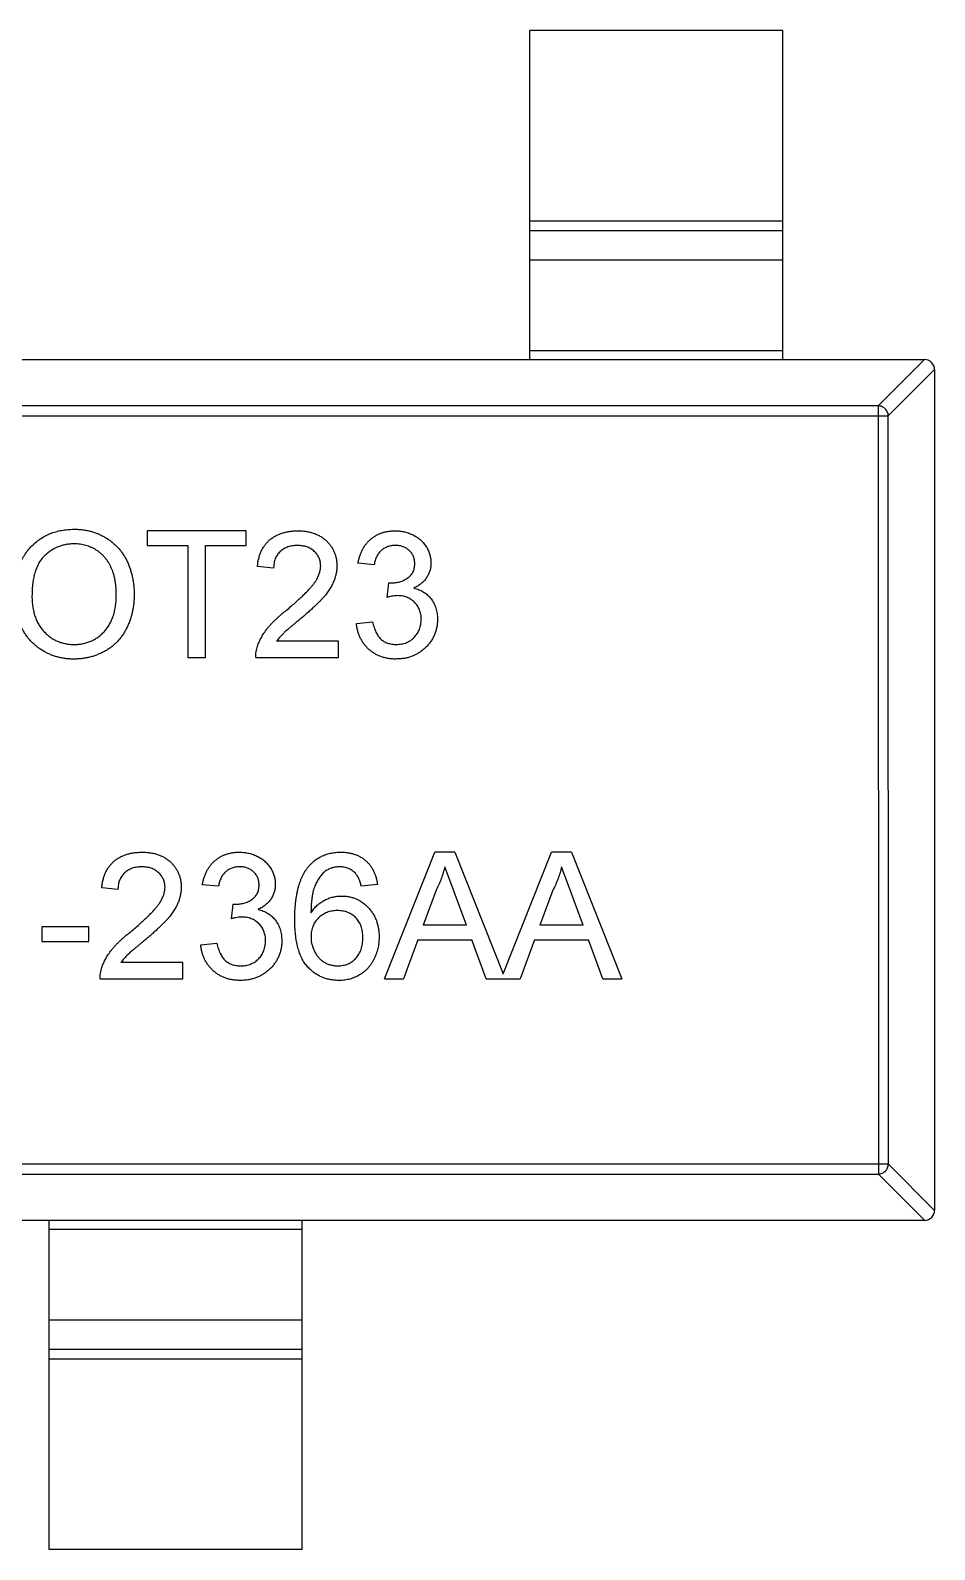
# Model space of a CAD drawing. Header units: millimetres. Extents: x 0 to 297, y 0 to 210.
# Drawn here: x 204.125 to 205.912, y 95.768 to 98.768 of the extents above; entities that cross this region are included whole.
import ezdxf

# ---------------------------------------------------------------- set-up
doc = ezdxf.new("R2010")
doc.units = ezdxf.units.MM
doc.layers.get('0').update_dxf_attribs({"linetype": 'CONTINUOUS'})

msp = doc.modelspace()

# ---------------------------------------------------------------- linework, layer by layer
at = {"color": 7, "linetype": 'Continuous'}
for p, q in [((205.6115, 98.7678), (205.1115, 98.7677)), ((205.1115, 98.1177), (205.1115, 98.7677)), ((205.6115, 98.1178), (205.6115, 98.7678)), ((205.1115, 98.3916), (205.6115, 98.3916)), ((205.6115, 98.3718), (205.1115, 98.3717)), ((205.6115, 98.3138), (205.1115, 98.3137)), ((202.9315, 98.1174), (205.8915, 98.1178)), ((205.1115, 98.1355), (205.6115, 98.1355)), ((205.8004, 98.0264), (205.8919, 98.1178)), ((205.9116, 98.0981), (205.8201, 98.0067)), ((205.9116, 98.0978), (205.9118, 96.4378)), ((205.8004, 98.0264), (203.0227, 98.026)), ((205.8004, 98.0264), (205.8006, 96.5092)), ((203.003, 98.0063), (205.8201, 98.0067)), ((205.8203, 96.5289), (205.8201, 98.0067)), ((204.551, 97.7795), (204.3555, 97.7794)), ((204.3555, 97.7794), (204.3555, 97.7506)), ((204.551, 97.7506), (204.551, 97.7795)), ((204.3555, 97.7506), (204.4357, 97.7506)), ((204.4357, 97.7506), (204.4357, 97.5294)), ((204.4709, 97.7506), (204.551, 97.7506)), ((204.4709, 97.5294), (204.4709, 97.7506)), ((204.6055, 97.7057), (204.5735, 97.7089)), ((204.8043, 97.7122), (204.7722, 97.7154)), ((204.8296, 97.6481), (204.8329, 97.6769)), ((204.8329, 97.6769), (204.8375, 97.6766)), ((204.769, 97.5968), (204.8011, 97.6)), ((204.7338, 97.5615), (204.6115, 97.5615)), ((204.7338, 97.5295), (204.7338, 97.5615)), ((204.4357, 97.5294), (204.4709, 97.5294)), ((204.5703, 97.5295), (204.7338, 97.5295)), ((204.8246, 96.8949), (204.9239, 97.1449)), ((204.9636, 97.1449), (204.9239, 97.1449)), ((204.9636, 97.1449), (205.0592, 96.9044)), ((205.0592, 96.9044), (205.1546, 97.1449)), ((205.1944, 97.1449), (205.1546, 97.1449)), ((205.1929, 97.0664), (205.1745, 97.1161)), ((205.1944, 97.1449), (205.2937, 96.8949)), ((204.9621, 97.0664), (204.9438, 97.116)), ((204.2979, 97.0711), (204.2659, 97.0743)), ((204.4966, 97.0775), (204.4646, 97.0807)), ((204.8107, 97.0808), (204.7787, 97.0776)), ((204.9267, 97.0699), (204.9011, 97.0007)), ((204.9864, 97.0007), (204.9621, 97.0664)), ((205.1575, 97.0699), (205.1319, 97.0007)), ((205.2172, 97.0007), (205.1929, 97.0664)), ((204.522, 97.0134), (204.5253, 97.0423)), ((204.5253, 97.0423), (204.5299, 97.0419)), ((204.2402, 96.9974), (204.1473, 96.9973)), ((204.1473, 96.9973), (204.1473, 96.9685)), ((204.2402, 96.9685), (204.2402, 96.9974)), ((204.9864, 97.0007), (204.9011, 97.0007)), ((205.2172, 97.0007), (205.1319, 97.0007)), ((204.1473, 96.9685), (204.2402, 96.9685)), ((204.8905, 96.9718), (204.8621, 96.8949)), ((204.8905, 96.9718), (204.9971, 96.9718)), ((205.0255, 96.8949), (204.9971, 96.9718)), ((205.1213, 96.9718), (205.0928, 96.8949)), ((205.1213, 96.9718), (205.2278, 96.9718)), ((205.2563, 96.8949), (205.2278, 96.9718)), ((204.4614, 96.9621), (204.4935, 96.9653)), ((204.4262, 96.9269), (204.3039, 96.9269)), ((204.4262, 96.8948), (204.4262, 96.9269)), ((204.2627, 96.8948), (204.4262, 96.8948)), ((204.8246, 96.8949), (204.8621, 96.8949)), ((205.0255, 96.8949), (205.0928, 96.8949)), ((205.2563, 96.8949), (205.2937, 96.8949)), ((205.8203, 96.5289), (203.0032, 96.5285)), ((205.8203, 96.5289), (205.9118, 96.4375)), ((203.0229, 96.5088), (205.8006, 96.5092)), ((205.8921, 96.4178), (205.8006, 96.5092)), ((205.8918, 96.4178), (202.9318, 96.4174)), ((204.1619, 95.7676), (204.1618, 96.4176)), ((204.6618, 96.3999), (204.1618, 96.3998)), ((204.6619, 95.7676), (204.6618, 96.4176)), ((204.1618, 96.2215), (204.6618, 96.2216)), ((204.1618, 96.1635), (204.6618, 96.1636)), ((204.6618, 96.1438), (204.1618, 96.1437)), ((204.6619, 95.7676), (204.1619, 95.7676))]:
    msp.add_line(p, q, dxfattribs=at)
for centre, start, end in [((205.8916, 98.0978), 0.0074, 90.0074), ((205.8918, 96.4378), 270.0074, 0.0074)]:
    msp.add_arc(centre, 0.02, start, end, dxfattribs=at)
for points, knots in [([(205.8201, 98.0067), (205.8201, 98.0092), (205.8189, 98.0143), (205.8145, 98.0207), (205.8081, 98.0251), (205.803, 98.0263), (205.8004, 98.0264)], [0, 0, 0, 0, 0.249032, 0.5, 0.750968, 1, 1, 1, 1]), ([(204.0927, 97.6511), (204.0928, 97.6561), (204.093, 97.6659), (204.0946, 97.6801), (204.0971, 97.6935), (204.1008, 97.706), (204.1054, 97.7177), (204.1111, 97.7286), (204.1179, 97.7386), (204.1257, 97.7478), (204.1343, 97.7559), (204.1435, 97.7631), (204.1534, 97.7692), (204.1638, 97.7741), (204.1749, 97.7779), (204.1865, 97.7806), (204.1988, 97.7823), (204.2072, 97.7825), (204.2114, 97.7826)], [0, 0, 0, 0, 0.075226, 0.146575, 0.2145, 0.27953, 0.342403, 0.403496, 0.463762, 0.523864, 0.583252, 0.641302, 0.698898, 0.756295, 0.814628, 0.874325, 0.935783, 1, 1, 1, 1]), ([(204.2114, 97.7826), (204.2143, 97.7826), (204.2199, 97.7825), (204.2282, 97.7817), (204.2362, 97.7804), (204.2441, 97.7786), (204.2517, 97.7763), (204.2592, 97.7735), (204.2664, 97.7701), (204.2734, 97.7663), (204.2801, 97.762), (204.2864, 97.7573), (204.2922, 97.7521), (204.2978, 97.7467), (204.3028, 97.7407), (204.3075, 97.7344), (204.3117, 97.7276), (204.3155, 97.7205), (204.3189, 97.7131), (204.3218, 97.7053), (204.3243, 97.6974), (204.3264, 97.6892), (204.3279, 97.6807), (204.3291, 97.672), (204.3297, 97.6631), (204.3298, 97.6571), (204.3299, 97.654)], [0, 0, 0, 0, 0.043099, 0.085587, 0.126908, 0.167967, 0.20845, 0.249025, 0.289281, 0.33001, 0.370598, 0.410466, 0.450033, 0.489688, 0.529116, 0.569037, 0.609703, 0.650759, 0.692509, 0.734219, 0.776707, 0.819552, 0.863351, 0.907839, 0.953334, 1, 1, 1, 1]), ([(204.5735, 97.7089), (204.5738, 97.7117), (204.5745, 97.7172), (204.576, 97.725), (204.5783, 97.7324), (204.5809, 97.7392), (204.5843, 97.7455), (204.5881, 97.7514), (204.5925, 97.7567), (204.5975, 97.7615), (204.6029, 97.7657), (204.6088, 97.7694), (204.6152, 97.7725), (204.622, 97.7751), (204.6293, 97.777), (204.637, 97.7784), (204.6452, 97.7793), (204.6507, 97.7794), (204.6536, 97.7795)], [0, 0, 0, 0, 0.070675, 0.137493, 0.201473, 0.262869, 0.32255, 0.380737, 0.43822, 0.495487, 0.553484, 0.611346, 0.670644, 0.731587, 0.794183, 0.859445, 0.928208, 1, 1, 1, 1]), ([(204.6536, 97.7795), (204.6565, 97.7794), (204.6621, 97.7793), (204.6703, 97.7783), (204.6781, 97.7768), (204.6854, 97.7747), (204.6922, 97.7718), (204.6986, 97.7684), (204.7045, 97.7644), (204.7099, 97.7597), (204.7147, 97.7547), (204.7189, 97.7492), (204.7225, 97.7435), (204.7255, 97.7375), (204.7278, 97.7311), (204.7293, 97.7245), (204.7304, 97.7176), (204.7305, 97.7129), (204.7305, 97.7105)], [0, 0, 0, 0, 0.074712, 0.145539, 0.213339, 0.278615, 0.342094, 0.40389, 0.465063, 0.526577, 0.587328, 0.64638, 0.704345, 0.761672, 0.819418, 0.878039, 0.937796, 1, 1, 1, 1]), ([(204.7722, 97.7154), (204.7727, 97.7179), (204.7737, 97.7227), (204.7757, 97.7297), (204.7781, 97.7363), (204.7811, 97.7425), (204.7844, 97.7482), (204.7881, 97.7535), (204.7923, 97.7584), (204.797, 97.7628), (204.802, 97.7667), (204.8073, 97.7701), (204.8129, 97.773), (204.8188, 97.7754), (204.825, 97.7773), (204.8315, 97.7785), (204.8383, 97.7794), (204.843, 97.7794), (204.8453, 97.7795)], [0, 0, 0, 0, 0.071036, 0.139343, 0.204958, 0.268332, 0.330129, 0.390664, 0.450861, 0.510587, 0.570374, 0.629455, 0.687994, 0.747581, 0.807839, 0.870034, 0.93381, 1, 1, 1, 1]), ([(204.8453, 97.7795), (204.8486, 97.7794), (204.855, 97.7792), (204.8644, 97.7775), (204.8734, 97.7748), (204.8819, 97.7711), (204.8898, 97.7665), (204.8968, 97.761), (204.9028, 97.7546), (204.9077, 97.7476), (204.9116, 97.7401), (204.9144, 97.7323), (204.9161, 97.7242), (204.9163, 97.7187), (204.9164, 97.7159)], [0, 0, 0, 0, 0.092054, 0.181008, 0.26913, 0.357137, 0.443549, 0.526433, 0.607453, 0.688385, 0.767854, 0.845531, 0.922529, 1, 1, 1, 1]), ([(204.2117, 97.7538), (204.2088, 97.7537), (204.2033, 97.7536), (204.1951, 97.7524), (204.1873, 97.7505), (204.1797, 97.748), (204.1725, 97.7446), (204.1655, 97.7405), (204.1588, 97.7356), (204.1525, 97.7301), (204.1466, 97.7237), (204.1416, 97.7161), (204.1374, 97.7076), (204.1339, 97.6981), (204.1312, 97.6877), (204.1294, 97.6762), (204.1282, 97.6638), (204.1281, 97.6552), (204.128, 97.6507)], [0, 0, 0, 0, 0.055943, 0.110382, 0.164048, 0.216759, 0.269601, 0.323009, 0.377581, 0.433449, 0.490922, 0.550625, 0.613117, 0.679861, 0.751358, 0.828261, 0.910795, 1, 1, 1, 1]), ([(204.2946, 97.6543), (204.2946, 97.6567), (204.2946, 97.6616), (204.294, 97.6687), (204.2933, 97.6757), (204.2922, 97.6824), (204.2907, 97.6888), (204.2891, 97.695), (204.287, 97.701), (204.2846, 97.7067), (204.282, 97.7121), (204.279, 97.7173), (204.2758, 97.7221), (204.2723, 97.7266), (204.2684, 97.7308), (204.2643, 97.7347), (204.2599, 97.7382), (204.2552, 97.7415), (204.2503, 97.7444), (204.2452, 97.7469), (204.24, 97.749), (204.2346, 97.7507), (204.2291, 97.7521), (204.2234, 97.7531), (204.2176, 97.7536), (204.2136, 97.7537), (204.2117, 97.7538)], [0, 0, 0, 0, 0.050852, 0.099752, 0.147438, 0.194086, 0.239171, 0.28334, 0.326577, 0.368936, 0.410572, 0.451051, 0.490877, 0.530044, 0.568937, 0.607578, 0.64642, 0.685679, 0.724799, 0.763513, 0.802173, 0.84074, 0.879649, 0.919071, 0.959098, 1, 1, 1, 1]), ([(204.6529, 97.7506), (204.6512, 97.7506), (204.6478, 97.7505), (204.6428, 97.7499), (204.6381, 97.7491), (204.6336, 97.7477), (204.6294, 97.7461), (204.6255, 97.744), (204.6219, 97.7416), (204.6185, 97.7388), (204.6155, 97.7356), (204.6128, 97.7322), (204.6106, 97.7285), (204.6088, 97.7245), (204.6073, 97.7202), (204.6063, 97.7156), (204.6057, 97.7108), (204.6056, 97.7074), (204.6055, 97.7057)], [0, 0, 0, 0, 0.070696, 0.138358, 0.20337, 0.2657, 0.327256, 0.386512, 0.445858, 0.505173, 0.56378, 0.622343, 0.680824, 0.739795, 0.800801, 0.864239, 0.930631, 1, 1, 1, 1]), ([(204.6985, 97.7102), (204.6985, 97.7116), (204.6984, 97.7143), (204.6977, 97.7184), (204.6968, 97.7222), (204.6954, 97.7259), (204.6936, 97.7295), (204.6914, 97.7328), (204.6888, 97.736), (204.6859, 97.739), (204.6827, 97.7417), (204.6791, 97.7441), (204.6753, 97.7461), (204.6713, 97.7478), (204.667, 97.749), (204.6625, 97.7499), (204.6578, 97.7505), (204.6546, 97.7506), (204.6529, 97.7506)], [0, 0, 0, 0, 0.061762, 0.121174, 0.179421, 0.236843, 0.294322, 0.353191, 0.412721, 0.474522, 0.537057, 0.599591, 0.662367, 0.725246, 0.790316, 0.857724, 0.927232, 1, 1, 1, 1]), ([(204.8463, 97.7506), (204.8436, 97.7505), (204.8385, 97.7503), (204.831, 97.7485), (204.8243, 97.7454), (204.8193, 97.7419), (204.8158, 97.7385), (204.8134, 97.7356), (204.8112, 97.7325), (204.8093, 97.729), (204.8077, 97.7252), (204.8062, 97.7211), (204.8051, 97.7168), (204.8045, 97.7137), (204.8043, 97.7122)], [0, 0, 0, 0, 0.127797, 0.246795, 0.362284, 0.477652, 0.536237, 0.59559, 0.656344, 0.719085, 0.784349, 0.852876, 0.924551, 1, 1, 1, 1]), ([(204.8844, 97.7149), (204.8844, 97.7162), (204.8843, 97.7186), (204.8838, 97.7223), (204.8829, 97.7257), (204.8818, 97.729), (204.8803, 97.7322), (204.8784, 97.7351), (204.8763, 97.7379), (204.8737, 97.7405), (204.871, 97.7429), (204.868, 97.745), (204.8649, 97.7468), (204.8615, 97.7481), (204.858, 97.7493), (204.8543, 97.75), (204.8504, 97.7506), (204.8477, 97.7506), (204.8463, 97.7506)], [0, 0, 0, 0, 0.065093, 0.127304, 0.188122, 0.247131, 0.306077, 0.365678, 0.426103, 0.487841, 0.550317, 0.611805, 0.672737, 0.734883, 0.79768, 0.862475, 0.929775, 1, 1, 1, 1]), ([(204.6313, 97.623), (204.6345, 97.6257), (204.6407, 97.6309), (204.6494, 97.6386), (204.6574, 97.6458), (204.6645, 97.6526), (204.6708, 97.6588), (204.6763, 97.6646), (204.681, 97.6698), (204.6848, 97.6747), (204.6881, 97.6793), (204.6909, 97.6839), (204.6932, 97.6883), (204.6951, 97.6928), (204.6966, 97.6972), (204.6977, 97.7015), (204.6984, 97.7059), (204.6985, 97.7087), (204.6985, 97.7102)], [0, 0, 0, 0, 0.11141, 0.214526, 0.309417, 0.396087, 0.474284, 0.544374, 0.60642, 0.660582, 0.709794, 0.756451, 0.800767, 0.843168, 0.884295, 0.923885, 0.962359, 1, 1, 1, 1]), ([(204.7305, 97.7105), (204.7305, 97.708), (204.7303, 97.703), (204.7293, 97.6956), (204.7274, 97.6883), (204.725, 97.681), (204.7216, 97.6736), (204.7174, 97.6661), (204.7122, 97.6584), (204.7072, 97.6519), (204.7025, 97.6464), (204.6983, 97.6419), (204.6935, 97.6371), (204.6883, 97.6319), (204.6823, 97.6264), (204.6758, 97.6205), (204.6687, 97.6143), (204.6637, 97.6101), (204.6612, 97.6079)], [0, 0, 0, 0, 0.057945, 0.116018, 0.174826, 0.234683, 0.296827, 0.364061, 0.436192, 0.51426, 0.556976, 0.604856, 0.657675, 0.715751, 0.77884, 0.847501, 0.921228, 1, 1, 1, 1]), ([(204.8375, 97.6766), (204.8405, 97.6767), (204.8462, 97.6769), (204.8547, 97.6787), (204.8627, 97.6816), (204.8688, 97.6851), (204.8734, 97.6883), (204.8763, 97.6912), (204.8789, 97.6943), (204.8808, 97.6979), (204.8825, 97.7017), (204.8836, 97.7058), (204.8843, 97.7103), (204.8844, 97.7133), (204.8844, 97.7149)], [0, 0, 0, 0, 0.129789, 0.254605, 0.378435, 0.50292, 0.565018, 0.624848, 0.683448, 0.742765, 0.802757, 0.86522, 0.930779, 1, 1, 1, 1]), ([(204.9164, 97.7159), (204.9163, 97.7134), (204.9161, 97.7082), (204.9145, 97.7007), (204.9117, 97.6936), (204.908, 97.6869), (204.9031, 97.6807), (204.8972, 97.6752), (204.8902, 97.6702), (204.885, 97.6677), (204.8823, 97.6664)], [0, 0, 0, 0, 0.121951, 0.240787, 0.35855, 0.479066, 0.601519, 0.727551, 0.859932, 1, 1, 1, 1]), ([(204.8823, 97.6664), (204.8841, 97.6659), (204.8876, 97.665), (204.8927, 97.6632), (204.8974, 97.661), (204.902, 97.6586), (204.9061, 97.6557), (204.91, 97.6526), (204.9135, 97.649), (204.9168, 97.6451), (204.9198, 97.641), (204.9223, 97.6365), (204.9244, 97.6319), (204.9263, 97.6269), (204.9276, 97.6217), (204.9285, 97.6163), (204.9292, 97.6106), (204.9292, 97.6067), (204.9293, 97.6047)], [0, 0, 0, 0, 0.065828, 0.128938, 0.190858, 0.251186, 0.310974, 0.37005, 0.429672, 0.489507, 0.549975, 0.610075, 0.670915, 0.732909, 0.796711, 0.861825, 0.929892, 1, 1, 1, 1]), ([(204.2113, 97.5262), (204.2085, 97.5262), (204.2028, 97.5263), (204.1944, 97.5272), (204.1862, 97.5284), (204.1782, 97.5303), (204.1705, 97.5327), (204.163, 97.5356), (204.1557, 97.539), (204.1487, 97.543), (204.142, 97.5474), (204.1358, 97.5522), (204.1299, 97.5574), (204.1245, 97.5631), (204.1194, 97.569), (204.1148, 97.5754), (204.1106, 97.5821), (204.1069, 97.5892), (204.1035, 97.5965), (204.1007, 97.604), (204.0982, 97.6116), (204.0962, 97.6193), (204.0946, 97.6271), (204.0936, 97.635), (204.0928, 97.643), (204.0928, 97.6484), (204.0927, 97.6511)], [0, 0, 0, 0, 0.044697, 0.088534, 0.131409, 0.173814, 0.215715, 0.257247, 0.298848, 0.340604, 0.382029, 0.42297, 0.463632, 0.504048, 0.544591, 0.584964, 0.626265, 0.667979, 0.709943, 0.751382, 0.792619, 0.833948, 0.875008, 0.916446, 0.957907, 1, 1, 1, 1]), ([(204.128, 97.6507), (204.128, 97.6471), (204.1281, 97.64), (204.1293, 97.6298), (204.1312, 97.6201), (204.1337, 97.611), (204.1371, 97.6025), (204.1411, 97.5946), (204.146, 97.5872), (204.1515, 97.5806), (204.1576, 97.5746), (204.1642, 97.5693), (204.1711, 97.5649), (204.1784, 97.5613), (204.186, 97.5585), (204.1941, 97.5565), (204.2025, 97.5553), (204.2083, 97.5551), (204.2112, 97.555)], [0, 0, 0, 0, 0.075964, 0.148125, 0.217201, 0.2833, 0.347202, 0.4093, 0.470426, 0.531588, 0.591739, 0.650258, 0.707303, 0.764208, 0.821148, 0.879119, 0.938423, 1, 1, 1, 1]), ([(204.2112, 97.555), (204.2142, 97.5551), (204.22, 97.5553), (204.2285, 97.5565), (204.2367, 97.5586), (204.2444, 97.5613), (204.2517, 97.5651), (204.2587, 97.5695), (204.2652, 97.5748), (204.2713, 97.5808), (204.2768, 97.5877), (204.2816, 97.5951), (204.2856, 97.6034), (204.289, 97.6122), (204.2915, 97.6218), (204.2934, 97.632), (204.2945, 97.6429), (204.2946, 97.6504), (204.2946, 97.6543)], [0, 0, 0, 0, 0.061055, 0.119545, 0.176806, 0.232956, 0.288583, 0.344667, 0.401662, 0.46054, 0.520477, 0.581213, 0.643431, 0.707961, 0.775371, 0.846414, 0.921152, 1, 1, 1, 1]), ([(204.3299, 97.654), (204.3299, 97.6509), (204.3298, 97.6448), (204.3291, 97.6357), (204.3278, 97.6269), (204.3262, 97.6183), (204.324, 97.61), (204.3214, 97.6019), (204.3183, 97.5941), (204.3148, 97.5866), (204.3108, 97.5794), (204.3064, 97.5726), (204.3016, 97.5663), (204.2964, 97.5603), (204.2908, 97.5549), (204.2847, 97.55), (204.2784, 97.5454), (204.2716, 97.5414), (204.2645, 97.5379), (204.2573, 97.5348), (204.25, 97.5321), (204.2425, 97.5299), (204.2349, 97.5283), (204.2272, 97.5271), (204.2193, 97.5264), (204.214, 97.5263), (204.2113, 97.5262)], [0, 0, 0, 0, 0.04756, 0.093962, 0.139112, 0.183626, 0.227457, 0.270703, 0.313611, 0.35626, 0.398366, 0.439557, 0.480045, 0.519888, 0.559658, 0.599421, 0.639208, 0.679668, 0.72002, 0.759859, 0.79956, 0.839199, 0.878956, 0.918794, 0.959083, 1, 1, 1, 1]), ([(204.8503, 97.6515), (204.8489, 97.6514), (204.8457, 97.6514), (204.8408, 97.6506), (204.8354, 97.6496), (204.8316, 97.6486), (204.8296, 97.6481)], [0, 0, 0, 0, 0.209403, 0.444401, 0.708272, 1, 1, 1, 1]), ([(204.8972, 97.605), (204.8972, 97.6066), (204.8971, 97.6099), (204.8965, 97.6146), (204.8954, 97.6191), (204.894, 97.6234), (204.8921, 97.6275), (204.8899, 97.6314), (204.8871, 97.635), (204.884, 97.6384), (204.8807, 97.6415), (204.877, 97.6441), (204.8731, 97.6464), (204.869, 97.6483), (204.8646, 97.6497), (204.8601, 97.6508), (204.8553, 97.6514), (204.852, 97.6514), (204.8503, 97.6515)], [0, 0, 0, 0, 0.067051, 0.13118, 0.193722, 0.254499, 0.314763, 0.375117, 0.436023, 0.498297, 0.560571, 0.621619, 0.681973, 0.742853, 0.804272, 0.867473, 0.932273, 1, 1, 1, 1]), ([(204.5737, 97.5517), (204.5747, 97.5546), (204.5769, 97.5606), (204.5813, 97.5692), (204.5864, 97.5777), (204.5914, 97.5847), (204.596, 97.5903), (204.5998, 97.5946), (204.6041, 97.5991), (204.6088, 97.6036), (204.6138, 97.6083), (204.6192, 97.6132), (204.6251, 97.6181), (204.6292, 97.6213), (204.6313, 97.623)], [0, 0, 0, 0, 0.100388, 0.204407, 0.310686, 0.422157, 0.480685, 0.543238, 0.6095, 0.679555, 0.753841, 0.831641, 0.913813, 1, 1, 1, 1]), ([(204.6612, 97.6079), (204.659, 97.6061), (204.6548, 97.6027), (204.6489, 97.5978), (204.6436, 97.5933), (204.6387, 97.5893), (204.6346, 97.5857), (204.631, 97.5826), (204.628, 97.5799), (204.6235, 97.5758), (204.6177, 97.5699), (204.6135, 97.5642), (204.6115, 97.5615)], [0, 0, 0, 0, 0.1242, 0.23683, 0.339495, 0.431254, 0.511455, 0.581223, 0.640495, 0.688308, 0.850333, 1, 1, 1, 1]), ([(204.8468, 97.5263), (204.8442, 97.5263), (204.839, 97.5264), (204.8314, 97.5274), (204.8242, 97.5289), (204.8173, 97.5311), (204.8108, 97.5338), (204.8046, 97.5373), (204.7987, 97.5412), (204.7932, 97.5458), (204.7882, 97.5509), (204.7837, 97.5564), (204.7799, 97.5622), (204.7765, 97.5684), (204.7737, 97.575), (204.7716, 97.582), (204.7699, 97.5892), (204.7693, 97.5942), (204.769, 97.5968)], [0, 0, 0, 0, 0.067794, 0.133464, 0.196934, 0.258481, 0.319787, 0.380431, 0.44099, 0.502867, 0.564806, 0.625526, 0.685604, 0.746041, 0.807347, 0.869717, 0.93379, 1, 1, 1, 1]), ([(204.8011, 97.6), (204.8015, 97.5981), (204.8023, 97.5943), (204.8039, 97.589), (204.8056, 97.5841), (204.8077, 97.5796), (204.8097, 97.5754), (204.8121, 97.5718), (204.8147, 97.5685), (204.8174, 97.5656), (204.8204, 97.5631), (204.8236, 97.561), (204.8271, 97.5592), (204.8308, 97.5577), (204.8348, 97.5566), (204.8389, 97.5557), (204.8434, 97.5552), (204.8464, 97.5552), (204.8479, 97.5551)], [0, 0, 0, 0, 0.082566, 0.15976, 0.233155, 0.301356, 0.365752, 0.426437, 0.484185, 0.539549, 0.593156, 0.647048, 0.701446, 0.757, 0.81384, 0.873058, 0.934963, 1, 1, 1, 1]), ([(204.9293, 97.6047), (204.9292, 97.602), (204.9291, 97.5967), (204.928, 97.589), (204.9261, 97.5815), (204.9235, 97.5744), (204.9203, 97.5675), (204.9162, 97.561), (204.9114, 97.5548), (204.906, 97.549), (204.9, 97.5436), (204.8936, 97.539), (204.8867, 97.5351), (204.8795, 97.5319), (204.8719, 97.5293), (204.8639, 97.5275), (204.8555, 97.5265), (204.8497, 97.5264), (204.8468, 97.5263)], [0, 0, 0, 0, 0.063503, 0.124805, 0.18492, 0.244376, 0.303775, 0.364133, 0.425376, 0.488388, 0.551743, 0.61386, 0.67564, 0.737737, 0.800417, 0.864658, 0.930985, 1, 1, 1, 1]), ([(204.8479, 97.5551), (204.8498, 97.5552), (204.8533, 97.5552), (204.8585, 97.556), (204.8635, 97.557), (204.8681, 97.5587), (204.8724, 97.5607), (204.8765, 97.5631), (204.8803, 97.566), (204.8838, 97.5694), (204.8869, 97.5731), (204.8897, 97.577), (204.892, 97.5811), (204.894, 97.5855), (204.8954, 97.5901), (204.8964, 97.5948), (204.8971, 97.5998), (204.8972, 97.6032), (204.8972, 97.605)], [0, 0, 0, 0, 0.069461, 0.135658, 0.19962, 0.261651, 0.322053, 0.38234, 0.443223, 0.50493, 0.56682, 0.6276, 0.687476, 0.747351, 0.808174, 0.870133, 0.933721, 1, 1, 1, 1]), ([(204.5703, 97.5295), (204.5703, 97.5314), (204.5703, 97.5352), (204.5709, 97.5408), (204.5719, 97.5463), (204.5731, 97.5499), (204.5737, 97.5517)], [0, 0, 0, 0, 0.252643, 0.50444, 0.750407, 1, 1, 1, 1]), ([(204.2659, 97.0743), (204.2662, 97.0771), (204.2668, 97.0825), (204.2684, 97.0904), (204.2707, 97.0977), (204.2733, 97.1046), (204.2767, 97.1109), (204.2805, 97.1168), (204.2849, 97.122), (204.2898, 97.1268), (204.2953, 97.1311), (204.3012, 97.1348), (204.3076, 97.1379), (204.3144, 97.1404), (204.3217, 97.1424), (204.3294, 97.1438), (204.3375, 97.1446), (204.3431, 97.1447), (204.346, 97.1448)], [0, 0, 0, 0, 0.070675, 0.137493, 0.201473, 0.262869, 0.32255, 0.380737, 0.43822, 0.495487, 0.553484, 0.611346, 0.670644, 0.731587, 0.794183, 0.859445, 0.928208, 1, 1, 1, 1]), ([(204.346, 97.1448), (204.3489, 97.1448), (204.3545, 97.1447), (204.3627, 97.1437), (204.3705, 97.1421), (204.3778, 97.14), (204.3846, 97.1372), (204.391, 97.1338), (204.3969, 97.1297), (204.4022, 97.1251), (204.4071, 97.12), (204.4113, 97.1146), (204.4149, 97.1088), (204.4179, 97.1028), (204.4201, 97.0965), (204.4217, 97.0899), (204.4228, 97.0829), (204.4229, 97.0782), (204.4229, 97.0758)], [0, 0, 0, 0, 0.074712, 0.145539, 0.213339, 0.278615, 0.342094, 0.40389, 0.465063, 0.526577, 0.587328, 0.64638, 0.704345, 0.761672, 0.819418, 0.878039, 0.937796, 1, 1, 1, 1]), ([(204.4646, 97.0807), (204.4651, 97.0832), (204.4661, 97.0881), (204.4681, 97.0951), (204.4705, 97.1017), (204.4735, 97.1078), (204.4767, 97.1135), (204.4805, 97.1188), (204.4847, 97.1237), (204.4894, 97.1281), (204.4944, 97.1321), (204.4997, 97.1355), (204.5053, 97.1384), (204.5112, 97.1407), (204.5174, 97.1426), (204.5239, 97.1439), (204.5307, 97.1447), (204.5353, 97.1448), (204.5377, 97.1448)], [0, 0, 0, 0, 0.071036, 0.139343, 0.204958, 0.268332, 0.330129, 0.390664, 0.450861, 0.510587, 0.570374, 0.629455, 0.687994, 0.747581, 0.807839, 0.870034, 0.93381, 1, 1, 1, 1]), ([(204.5377, 97.1448), (204.541, 97.1447), (204.5474, 97.1445), (204.5568, 97.1429), (204.5658, 97.1402), (204.5743, 97.1364), (204.5822, 97.1318), (204.5892, 97.1263), (204.5952, 97.12), (204.6001, 97.1129), (204.6039, 97.1054), (204.6068, 97.0976), (204.6085, 97.0895), (204.6087, 97.084), (204.6088, 97.0813)], [0, 0, 0, 0, 0.092054, 0.181008, 0.26913, 0.357137, 0.443549, 0.526433, 0.607453, 0.688385, 0.767854, 0.845531, 0.922529, 1, 1, 1, 1]), ([(204.6473, 97.0119), (204.6473, 97.0148), (204.6473, 97.0206), (204.6477, 97.0292), (204.6482, 97.0374), (204.649, 97.0453), (204.6499, 97.0529), (204.6511, 97.0602), (204.6524, 97.0672), (204.654, 97.0739), (204.6558, 97.0803), (204.6579, 97.0864), (204.6601, 97.0922), (204.6625, 97.0976), (204.6652, 97.1028), (204.6681, 97.1077), (204.6711, 97.1122), (204.6734, 97.1151), (204.6745, 97.1165)], [0, 0, 0, 0, 0.080034, 0.157854, 0.232564, 0.304731, 0.374384, 0.441663, 0.506048, 0.568692, 0.628715, 0.687238, 0.743227, 0.797567, 0.850239, 0.901629, 0.951067, 1, 1, 1, 1]), ([(204.6745, 97.1165), (204.6765, 97.1187), (204.6805, 97.1232), (204.6873, 97.129), (204.6946, 97.1339), (204.7024, 97.1379), (204.7107, 97.141), (204.7195, 97.1433), (204.7289, 97.1446), (204.7353, 97.1448), (204.7386, 97.1449)], [0, 0, 0, 0, 0.125625, 0.247619, 0.368528, 0.488104, 0.609878, 0.735382, 0.864448, 1, 1, 1, 1]), ([(204.7386, 97.1449), (204.741, 97.1448), (204.7458, 97.1447), (204.7528, 97.1439), (204.7595, 97.1426), (204.7659, 97.1407), (204.7718, 97.1383), (204.7775, 97.1354), (204.7829, 97.1319), (204.7878, 97.1279), (204.7924, 97.1235), (204.7965, 97.1186), (204.8001, 97.1133), (204.8032, 97.1075), (204.8058, 97.1014), (204.808, 97.0949), (204.8097, 97.088), (204.8104, 97.0832), (204.8107, 97.0808)], [0, 0, 0, 0, 0.068499, 0.134572, 0.198208, 0.259784, 0.319951, 0.379508, 0.438814, 0.498497, 0.558182, 0.617438, 0.677522, 0.737959, 0.80033, 0.86409, 0.930622, 1, 1, 1, 1]), ([(205.1745, 97.1161), (205.1736, 97.1121), (205.1717, 97.1042), (205.1676, 97.0926), (205.1631, 97.081), (205.1593, 97.0736), (205.1575, 97.0699)], [0, 0, 0, 0, 0.247294, 0.495608, 0.746359, 1, 1, 1, 1]), ([(204.3453, 97.116), (204.3436, 97.1159), (204.3402, 97.1158), (204.3352, 97.1153), (204.3305, 97.1144), (204.326, 97.1131), (204.3218, 97.1114), (204.3179, 97.1093), (204.3142, 97.1069), (204.3109, 97.1041), (204.3079, 97.101), (204.3052, 97.0976), (204.303, 97.0938), (204.3012, 97.0898), (204.2997, 97.0856), (204.2987, 97.081), (204.2981, 97.0761), (204.298, 97.0728), (204.2979, 97.0711)], [0, 0, 0, 0, 0.070696, 0.138358, 0.20337, 0.2657, 0.327256, 0.386512, 0.445858, 0.505173, 0.56378, 0.622343, 0.680824, 0.739795, 0.800801, 0.864239, 0.930631, 1, 1, 1, 1]), ([(204.3909, 97.0755), (204.3908, 97.0769), (204.3908, 97.0797), (204.3901, 97.0837), (204.3892, 97.0876), (204.3878, 97.0913), (204.386, 97.0948), (204.3838, 97.0981), (204.3812, 97.1013), (204.3783, 97.1043), (204.3751, 97.1071), (204.3715, 97.1094), (204.3677, 97.1115), (204.3637, 97.1132), (204.3594, 97.1144), (204.3549, 97.1153), (204.3502, 97.1158), (204.347, 97.1159), (204.3453, 97.116)], [0, 0, 0, 0, 0.061762, 0.121174, 0.179421, 0.236843, 0.294322, 0.353191, 0.412721, 0.474522, 0.537057, 0.599591, 0.662367, 0.725246, 0.790316, 0.857724, 0.927232, 1, 1, 1, 1]), ([(204.5387, 97.116), (204.536, 97.1159), (204.5308, 97.1157), (204.5234, 97.1138), (204.5167, 97.1108), (204.5117, 97.1072), (204.5082, 97.1038), (204.5058, 97.101), (204.5036, 97.0978), (204.5017, 97.0943), (204.5001, 97.0905), (204.4986, 97.0865), (204.4975, 97.0821), (204.4969, 97.0791), (204.4966, 97.0775)], [0, 0, 0, 0, 0.127797, 0.246795, 0.362284, 0.477652, 0.536237, 0.59559, 0.656344, 0.719085, 0.784349, 0.852876, 0.924551, 1, 1, 1, 1]), ([(204.5768, 97.0802), (204.5767, 97.0815), (204.5767, 97.084), (204.5762, 97.0876), (204.5753, 97.0911), (204.5742, 97.0944), (204.5727, 97.0975), (204.5708, 97.1005), (204.5686, 97.1033), (204.5661, 97.1059), (204.5634, 97.1083), (204.5604, 97.1103), (204.5573, 97.1121), (204.5539, 97.1135), (204.5504, 97.1146), (204.5467, 97.1154), (204.5428, 97.1159), (204.5401, 97.116), (204.5387, 97.116)], [0, 0, 0, 0, 0.065093, 0.127304, 0.188122, 0.247131, 0.306077, 0.365678, 0.426103, 0.487841, 0.550317, 0.611805, 0.672737, 0.734883, 0.79768, 0.862475, 0.929775, 1, 1, 1, 1]), ([(204.7092, 97.1086), (204.7071, 97.1069), (204.7028, 97.1033), (204.6972, 97.0967), (204.6922, 97.0891), (204.6885, 97.082), (204.6859, 97.0756), (204.6842, 97.0701), (204.6828, 97.064), (204.6816, 97.0574), (204.6807, 97.0502), (204.6799, 97.0425), (204.6795, 97.0341), (204.6794, 97.0283), (204.6793, 97.0254)], [0, 0, 0, 0, 0.088609, 0.181893, 0.280787, 0.38702, 0.444107, 0.506454, 0.574396, 0.647656, 0.726426, 0.811458, 0.90278, 1, 1, 1, 1]), ([(204.7365, 97.116), (204.7341, 97.1159), (204.7293, 97.1158), (204.7223, 97.1143), (204.7155, 97.112), (204.7113, 97.1097), (204.7092, 97.1086)], [0, 0, 0, 0, 0.252584, 0.499095, 0.747119, 1, 1, 1, 1]), ([(204.7671, 97.1032), (204.7661, 97.1042), (204.764, 97.1062), (204.7606, 97.1089), (204.757, 97.1111), (204.7533, 97.1129), (204.7493, 97.1143), (204.7452, 97.1153), (204.7409, 97.1159), (204.738, 97.116), (204.7365, 97.116)], [0, 0, 0, 0, 0.128545, 0.252818, 0.375212, 0.497113, 0.618546, 0.742222, 0.869458, 1, 1, 1, 1]), ([(204.7787, 97.0776), (204.778, 97.0803), (204.7767, 97.0855), (204.774, 97.0925), (204.771, 97.0985), (204.7683, 97.1017), (204.7671, 97.1032)], [0, 0, 0, 0, 0.299802, 0.564331, 0.796204, 1, 1, 1, 1]), ([(204.9438, 97.116), (204.9428, 97.1121), (204.9409, 97.1042), (204.9369, 97.0925), (204.9323, 97.081), (204.9286, 97.0736), (204.9267, 97.0699)], [0, 0, 0, 0, 0.247294, 0.495608, 0.746359, 1, 1, 1, 1]), ([(204.3237, 96.9883), (204.3269, 96.991), (204.3331, 96.9962), (204.3418, 97.004), (204.3498, 97.0112), (204.3569, 97.0179), (204.3632, 97.0242), (204.3687, 97.0299), (204.3734, 97.0352), (204.3772, 97.0401), (204.3805, 97.0447), (204.3833, 97.0492), (204.3856, 97.0537), (204.3875, 97.0581), (204.389, 97.0625), (204.3901, 97.0669), (204.3908, 97.0712), (204.3908, 97.0741), (204.3909, 97.0755)], [0, 0, 0, 0, 0.11141, 0.214526, 0.309417, 0.396087, 0.474284, 0.544374, 0.60642, 0.660582, 0.709794, 0.756451, 0.800767, 0.843168, 0.884295, 0.923885, 0.962359, 1, 1, 1, 1]), ([(204.4229, 97.0758), (204.4229, 97.0733), (204.4227, 97.0684), (204.4216, 97.061), (204.4198, 97.0537), (204.4174, 97.0463), (204.414, 97.039), (204.4098, 97.0314), (204.4046, 97.0238), (204.3996, 97.0172), (204.3949, 97.0118), (204.3907, 97.0073), (204.3859, 97.0025), (204.3806, 96.9972), (204.3747, 96.9918), (204.3682, 96.9858), (204.3611, 96.9796), (204.3561, 96.9754), (204.3536, 96.9732)], [0, 0, 0, 0, 0.057945, 0.116018, 0.174826, 0.234683, 0.296827, 0.364061, 0.436192, 0.51426, 0.556976, 0.604856, 0.657675, 0.715751, 0.77884, 0.847501, 0.921228, 1, 1, 1, 1]), ([(204.5299, 97.0419), (204.5329, 97.042), (204.5386, 97.0423), (204.5471, 97.0441), (204.5551, 97.047), (204.5612, 97.0504), (204.5658, 97.0537), (204.5687, 97.0566), (204.5713, 97.0597), (204.5732, 97.0632), (204.5749, 97.067), (204.5759, 97.0712), (204.5767, 97.0756), (204.5767, 97.0787), (204.5768, 97.0802)], [0, 0, 0, 0, 0.129789, 0.254605, 0.378435, 0.50292, 0.565018, 0.624848, 0.683448, 0.742765, 0.802757, 0.86522, 0.930779, 1, 1, 1, 1]), ([(204.6088, 97.0813), (204.6087, 97.0787), (204.6085, 97.0736), (204.6069, 97.0661), (204.6041, 97.059), (204.6004, 97.0522), (204.5955, 97.046), (204.5896, 97.0405), (204.5826, 97.0356), (204.5774, 97.033), (204.5747, 97.0317)], [0, 0, 0, 0, 0.121951, 0.240787, 0.35855, 0.479066, 0.601519, 0.727551, 0.859932, 1, 1, 1, 1]), ([(204.6793, 97.0254), (204.6812, 97.028), (204.6849, 97.0332), (204.6915, 97.04), (204.6986, 97.0458), (204.7063, 97.0503), (204.7145, 97.0539), (204.7228, 97.0565), (204.7314, 97.058), (204.7372, 97.0582), (204.7401, 97.0583)], [0, 0, 0, 0, 0.13549, 0.265229, 0.390778, 0.51542, 0.638317, 0.759642, 0.878902, 1, 1, 1, 1]), ([(204.7401, 97.0583), (204.7426, 97.0583), (204.7475, 97.0581), (204.7548, 97.0571), (204.7618, 97.0552), (204.7686, 97.0528), (204.775, 97.0495), (204.7811, 97.0457), (204.787, 97.041), (204.7925, 97.0358), (204.7975, 97.0299), (204.802, 97.0236), (204.8057, 97.0169), (204.8087, 97.0097), (204.811, 97.0022), (204.8128, 96.9942), (204.8138, 96.9859), (204.8139, 96.9801), (204.814, 96.9772)], [0, 0, 0, 0, 0.061347, 0.121203, 0.179863, 0.238152, 0.296252, 0.35519, 0.415676, 0.478379, 0.541524, 0.603977, 0.666513, 0.729491, 0.79371, 0.859736, 0.928449, 1, 1, 1, 1]), ([(204.5747, 97.0317), (204.5765, 97.0313), (204.58, 97.0304), (204.5851, 97.0285), (204.5898, 97.0264), (204.5943, 97.0239), (204.5985, 97.0211), (204.6024, 97.0179), (204.6059, 97.0143), (204.6092, 97.0105), (204.6122, 97.0063), (204.6147, 97.0019), (204.6168, 96.9972), (204.6187, 96.9923), (204.62, 96.9871), (204.6209, 96.9816), (204.6215, 96.9759), (204.6216, 96.972), (204.6217, 96.9701)], [0, 0, 0, 0, 0.065828, 0.128938, 0.190858, 0.251186, 0.310974, 0.37005, 0.429672, 0.489507, 0.549975, 0.610075, 0.670915, 0.732909, 0.796711, 0.861825, 0.929892, 1, 1, 1, 1]), ([(204.7312, 97.0295), (204.7295, 97.0294), (204.726, 97.0294), (204.7208, 97.0286), (204.7159, 97.0276), (204.7112, 97.026), (204.7066, 97.024), (204.7023, 97.0215), (204.6982, 97.0186), (204.6944, 97.0153), (204.6908, 97.0116), (204.6877, 97.0076), (204.6852, 97.0033), (204.683, 96.9988), (204.6814, 96.9939), (204.6802, 96.9888), (204.6795, 96.9834), (204.6794, 96.9797), (204.6794, 96.9778)], [0, 0, 0, 0, 0.064812, 0.127718, 0.189086, 0.249562, 0.309738, 0.370215, 0.431085, 0.493911, 0.55657, 0.617553, 0.678119, 0.739063, 0.801665, 0.864956, 0.93089, 1, 1, 1, 1]), ([(204.7819, 96.9762), (204.7819, 96.9782), (204.7818, 96.9821), (204.7811, 96.9878), (204.7801, 96.9933), (204.7786, 96.9983), (204.7767, 97.0031), (204.7743, 97.0075), (204.7716, 97.0116), (204.7683, 97.0153), (204.7648, 97.0186), (204.7609, 97.0215), (204.7567, 97.024), (204.7522, 97.026), (204.7474, 97.0276), (204.7423, 97.0286), (204.7369, 97.0294), (204.7331, 97.0294), (204.7312, 97.0295)], [0, 0, 0, 0, 0.072229, 0.141252, 0.207439, 0.270245, 0.331238, 0.391254, 0.450152, 0.509008, 0.567734, 0.625726, 0.683708, 0.742407, 0.803094, 0.865865, 0.931379, 1, 1, 1, 1]), ([(204.5427, 97.0168), (204.5413, 97.0168), (204.5381, 97.0167), (204.5332, 97.016), (204.5277, 97.015), (204.524, 97.0139), (204.522, 97.0134)], [0, 0, 0, 0, 0.209403, 0.444401, 0.708272, 1, 1, 1, 1]), ([(204.5896, 96.9703), (204.5896, 96.972), (204.5895, 96.9752), (204.5889, 96.98), (204.5878, 96.9845), (204.5864, 96.9888), (204.5845, 96.9928), (204.5823, 96.9967), (204.5795, 97.0003), (204.5764, 97.0037), (204.5731, 97.0068), (204.5694, 97.0095), (204.5655, 97.0118), (204.5614, 97.0136), (204.557, 97.0151), (204.5525, 97.0161), (204.5477, 97.0167), (204.5444, 97.0168), (204.5427, 97.0168)], [0, 0, 0, 0, 0.067051, 0.13118, 0.193722, 0.254499, 0.314763, 0.375117, 0.436023, 0.498297, 0.560571, 0.621619, 0.681973, 0.742853, 0.804272, 0.867473, 0.932273, 1, 1, 1, 1]), ([(204.735, 96.8917), (204.7318, 96.8917), (204.7256, 96.8919), (204.7165, 96.8932), (204.7079, 96.8954), (204.6997, 96.8985), (204.692, 96.9024), (204.6847, 96.9073), (204.6779, 96.913), (204.6715, 96.9196), (204.6657, 96.9272), (204.6608, 96.936), (204.6566, 96.9459), (204.6532, 96.9569), (204.6506, 96.9691), (204.6487, 96.9824), (204.6475, 96.9968), (204.6474, 97.0067), (204.6473, 97.0119)], [0, 0, 0, 0, 0.056157, 0.110133, 0.162537, 0.213912, 0.265146, 0.31651, 0.369179, 0.423123, 0.479276, 0.538691, 0.601978, 0.670125, 0.74365, 0.82281, 0.908261, 1, 1, 1, 1]), ([(204.266, 96.917), (204.2671, 96.92), (204.2693, 96.9259), (204.2736, 96.9345), (204.2788, 96.9431), (204.2838, 96.9501), (204.2884, 96.9556), (204.2922, 96.96), (204.2965, 96.9644), (204.3012, 96.969), (204.3062, 96.9737), (204.3116, 96.9785), (204.3175, 96.9834), (204.3216, 96.9866), (204.3237, 96.9883)], [0, 0, 0, 0, 0.100388, 0.204407, 0.310686, 0.422157, 0.480685, 0.543238, 0.6095, 0.679555, 0.753841, 0.831641, 0.913813, 1, 1, 1, 1]), ([(204.3536, 96.9732), (204.3514, 96.9715), (204.3472, 96.9681), (204.3413, 96.9631), (204.336, 96.9586), (204.3311, 96.9546), (204.327, 96.951), (204.3233, 96.948), (204.3204, 96.9453), (204.3158, 96.9411), (204.3101, 96.9353), (204.3059, 96.9296), (204.3039, 96.9269)], [0, 0, 0, 0, 0.1242, 0.23683, 0.339495, 0.431254, 0.511455, 0.581223, 0.640495, 0.688308, 0.850333, 1, 1, 1, 1]), ([(204.6217, 96.9701), (204.6216, 96.9674), (204.6215, 96.9621), (204.6203, 96.9543), (204.6185, 96.9469), (204.6159, 96.9397), (204.6127, 96.9328), (204.6086, 96.9263), (204.6038, 96.9201), (204.5984, 96.9143), (204.5924, 96.909), (204.5859, 96.9044), (204.5791, 96.9004), (204.5719, 96.8972), (204.5642, 96.8947), (204.5563, 96.8929), (204.5478, 96.8918), (204.5421, 96.8917), (204.5392, 96.8916)], [0, 0, 0, 0, 0.063503, 0.124805, 0.18492, 0.244376, 0.303775, 0.364133, 0.425376, 0.488388, 0.551743, 0.61386, 0.67564, 0.737737, 0.800417, 0.864658, 0.930985, 1, 1, 1, 1]), ([(204.5403, 96.9205), (204.5422, 96.9205), (204.5457, 96.9206), (204.5509, 96.9213), (204.5558, 96.9224), (204.5605, 96.924), (204.5648, 96.926), (204.5689, 96.9285), (204.5727, 96.9314), (204.5762, 96.9348), (204.5793, 96.9384), (204.5821, 96.9423), (204.5844, 96.9465), (204.5864, 96.9508), (204.5878, 96.9554), (204.5888, 96.9602), (204.5895, 96.9652), (204.5896, 96.9686), (204.5896, 96.9703)], [0, 0, 0, 0, 0.069461, 0.135658, 0.19962, 0.261651, 0.322053, 0.38234, 0.443223, 0.50493, 0.56682, 0.6276, 0.687476, 0.747351, 0.808174, 0.870133, 0.933721, 1, 1, 1, 1]), ([(204.6794, 96.9778), (204.6794, 96.9753), (204.6796, 96.9703), (204.681, 96.9629), (204.6832, 96.9557), (204.6862, 96.9488), (204.69, 96.9423), (204.6944, 96.9366), (204.6995, 96.9317), (204.7051, 96.9276), (204.7113, 96.9244), (204.718, 96.9221), (204.7251, 96.9207), (204.73, 96.9206), (204.7325, 96.9205)], [0, 0, 0, 0, 0.086177, 0.171222, 0.257573, 0.34515, 0.431508, 0.513644, 0.593539, 0.672806, 0.752058, 0.831493, 0.913823, 1, 1, 1, 1]), ([(204.7325, 96.9205), (204.7343, 96.9205), (204.7378, 96.9206), (204.7429, 96.9214), (204.7478, 96.9225), (204.7524, 96.9242), (204.7567, 96.9263), (204.7608, 96.9289), (204.7647, 96.9319), (204.7682, 96.9354), (204.7714, 96.9393), (204.7742, 96.9436), (204.7767, 96.9482), (204.7785, 96.9532), (204.7801, 96.9585), (204.7812, 96.9641), (204.7818, 96.97), (204.7819, 96.9741), (204.7819, 96.9762)], [0, 0, 0, 0, 0.063965, 0.124854, 0.184383, 0.242748, 0.2999, 0.357059, 0.415719, 0.475258, 0.535508, 0.596291, 0.657728, 0.721052, 0.786261, 0.853834, 0.925318, 1, 1, 1, 1]), ([(204.814, 96.9772), (204.8138, 96.9733), (204.8136, 96.9657), (204.8116, 96.9545), (204.8084, 96.9437), (204.8046, 96.9351), (204.8011, 96.9285), (204.7982, 96.9239), (204.795, 96.9196), (204.7917, 96.9155), (204.788, 96.9118), (204.7841, 96.9083), (204.7799, 96.9052), (204.7756, 96.9024), (204.771, 96.8999), (204.7663, 96.8977), (204.7615, 96.8958), (204.7565, 96.8943), (204.7513, 96.8931), (204.746, 96.8922), (204.7405, 96.8917), (204.7368, 96.8917), (204.735, 96.8917)], [0, 0, 0, 0, 0.088899, 0.17544, 0.261633, 0.34801, 0.390819, 0.432814, 0.473776, 0.514166, 0.554107, 0.594121, 0.63362, 0.673585, 0.71348, 0.75336, 0.792891, 0.833007, 0.873643, 0.914893, 0.95695, 1, 1, 1, 1]), ([(204.5392, 96.8916), (204.5366, 96.8917), (204.5314, 96.8918), (204.5238, 96.8928), (204.5166, 96.8942), (204.5097, 96.8964), (204.5031, 96.8991), (204.497, 96.9026), (204.4911, 96.9066), (204.4856, 96.9112), (204.4806, 96.9163), (204.4761, 96.9217), (204.4722, 96.9276), (204.4688, 96.9338), (204.4661, 96.9403), (204.464, 96.9473), (204.4623, 96.9546), (204.4617, 96.9596), (204.4614, 96.9621)], [0, 0, 0, 0, 0.067794, 0.133464, 0.196934, 0.258481, 0.319787, 0.380431, 0.44099, 0.502867, 0.564806, 0.625526, 0.685604, 0.746041, 0.807347, 0.869717, 0.93379, 1, 1, 1, 1]), ([(204.4935, 96.9653), (204.4939, 96.9634), (204.4947, 96.9597), (204.4963, 96.9544), (204.498, 96.9494), (204.5001, 96.9449), (204.5021, 96.9408), (204.5045, 96.9371), (204.507, 96.9338), (204.5098, 96.931), (204.5128, 96.9285), (204.516, 96.9263), (204.5195, 96.9245), (204.5232, 96.9231), (204.5272, 96.9219), (204.5313, 96.9211), (204.5357, 96.9205), (204.5388, 96.9205), (204.5403, 96.9205)], [0, 0, 0, 0, 0.082566, 0.15976, 0.233155, 0.301356, 0.365752, 0.426437, 0.484185, 0.539549, 0.593156, 0.647048, 0.701446, 0.757, 0.81384, 0.873058, 0.934963, 1, 1, 1, 1]), ([(204.2627, 96.8948), (204.2627, 96.8967), (204.2627, 96.9005), (204.2633, 96.9061), (204.2643, 96.9117), (204.2655, 96.9152), (204.266, 96.917)], [0, 0, 0, 0, 0.252643, 0.50444, 0.750407, 1, 1, 1, 1]), ([(205.8006, 96.5092), (205.8032, 96.5093), (205.8083, 96.5104), (205.8147, 96.5148), (205.8191, 96.5213), (205.8203, 96.5264), (205.8203, 96.5289)], [0, 0, 0, 0, 0.249032, 0.5, 0.750968, 1, 1, 1, 1])]:
    msp.add_open_spline(points, degree=3, knots=knots, dxfattribs=at)

doc.saveas('drawing.dxf')
